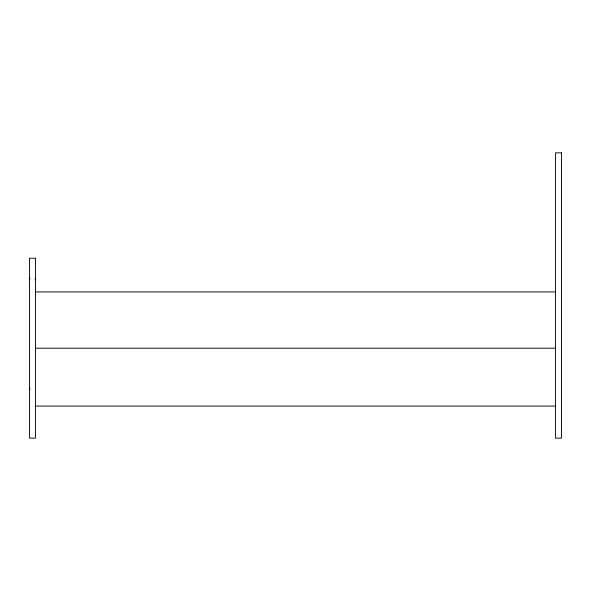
<?xml version="1.0" encoding="UTF-8"?>
<svg xmlns="http://www.w3.org/2000/svg" width="591" height="591" viewBox="0 0 591 591"><rect width="100%" height="100%" fill="white"/><g stroke="black" fill="none" stroke-linecap="round" stroke-linejoin="round"><path stroke-width="0.89" d="M29.55 279.883L29.919 278.198M35.453 291.917L555.474 291.917M35.453 348.188L555.474 348.188M35.453 406.076L555.474 406.076M35.083 278.679L35.453 280.363M29.55 387.755L29.919 389.439M561.45 152.855L555.474 152.855L555.474 438.145L561.45 438.145L561.45 152.855M35.453 258.237L29.55 258.237L29.55 438.145L35.453 438.145L35.453 258.237"/></g></svg>
